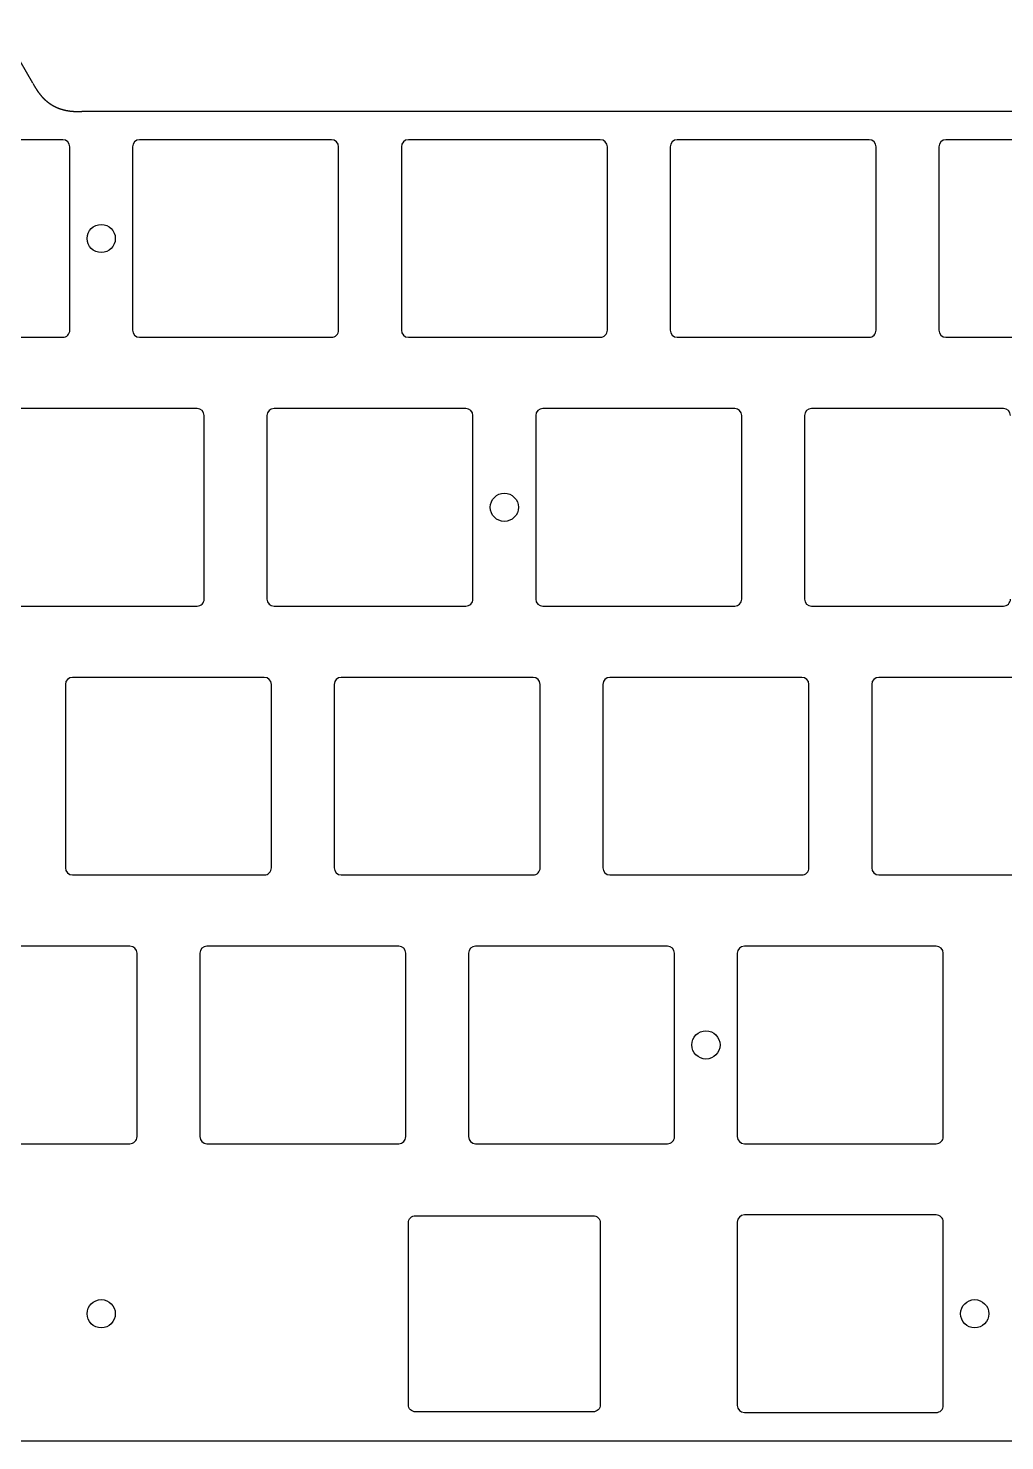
# Model space of a CAD drawing. Header units: millimetres. Extents: x -9 to 276, y -92 to 16.
# Drawn here: x 137.7 to 206.9, y -85.2 to 14.9 of the extents above; entities that cross this region are included whole.
import ezdxf

# ---------------------------------------------------------------- set-up
doc = ezdxf.new("R2010")
doc.units = ezdxf.units.MM
doc.layers.get('0').update_dxf_attribs({"linetype": 'CONTINUOUS'})
doc.layers.add('Edge.Cuts', color=53, linetype='CONTINUOUS', true_color=0xc8a339)

msp = doc.modelspace()

# ---------------------------------------------------------------- linework, layer by layer
for points in [[(165.15, -69.25), (177.75, -69.25, -0.4142135624), (178.25, -69.75), (178.25, -82.65, -0.4142135624), (177.75, -83.15), (165.15, -83.15, -0.4142135624), (164.65, -82.65), (164.65, -69.75, -0.4142135624)], [(187.9625, -69.7), (187.9625, -82.7, 0.4142123908), (188.4625, -83.2), (202.0625, -83.2, 0.4142135624), (202.5625, -82.7), (202.5625, -69.7, 0.4142135624), (202.0625, -69.2), (188.4625, -69.2, 0.4142123908)]]:
    msp.add_lwpolyline(points, format="xyb", close=True)
for centre in [(142.875, -76.2), (204.7875, -76.2)]:
    msp.add_circle(centre, 1)
at = {"layer": 'Edge.Cuts', "linetype": 'CONTINUOUS'}
for p, q in [((138.026537, 11), (135.774871, 14.9)), ((138.026537, 11), (138.048643, 10.961725)), ((138.048643, 10.961725), (138.070962, 10.923156)), ((138.070962, 10.923156), (138.082212, 10.903769)), ((138.082212, 10.903769), (138.093527, 10.884317)), ((138.093527, 10.884317), (138.104911, 10.864802)), ((138.104911, 10.864802), (138.116369, 10.845228)), ((138.116369, 10.845228), (138.127904, 10.825597)), ((138.127904, 10.825597), (138.13952, 10.805913)), ((138.13952, 10.805913), (138.151221, 10.786177)), ((138.151221, 10.786177), (138.163012, 10.766393)), ((138.163012, 10.766393), (138.174895, 10.746563)), ((138.174895, 10.746563), (138.186876, 10.726691)), ((138.186876, 10.726691), (138.198958, 10.706778)), ((138.198958, 10.706778), (138.211144, 10.686828)), ((138.211144, 10.686828), (138.223439, 10.666844)), ((138.223439, 10.666844), (138.229629, 10.656839)), ((138.229629, 10.656839), (138.235848, 10.646828)), ((138.235848, 10.646828), (138.242096, 10.636808)), ((138.242096, 10.636808), (138.248373, 10.626782)), ((138.248373, 10.626782), (138.254681, 10.61675)), ((138.254681, 10.61675), (138.261019, 10.606711)), ((138.261019, 10.606711), (138.267389, 10.596666)), ((138.267389, 10.596666), (138.27379, 10.586616)), ((138.27379, 10.586616), (138.280223, 10.576561)), ((138.280223, 10.576561), (138.286689, 10.566501)), ((138.286689, 10.566501), (138.293189, 10.556436)), ((138.293189, 10.556436), (138.299722, 10.546367)), ((138.299722, 10.546367), (138.306289, 10.536295)), ((138.306289, 10.536295), (138.312891, 10.526219)), ((138.312891, 10.526219), (138.319528, 10.51614)), ((138.319528, 10.51614), (138.3262, 10.506058)), ((138.3262, 10.506058), (138.332909, 10.495974)), ((138.332909, 10.495974), (138.339654, 10.485888)), ((138.339654, 10.485888), (138.346437, 10.4758)), ((138.346437, 10.4758), (138.353257, 10.465711)), ((138.353257, 10.465711), (138.360115, 10.45562)), ((138.360115, 10.45562), (138.367012, 10.445529)), ((138.367012, 10.445529), (138.373948, 10.435438)), ((138.373948, 10.435438), (138.380924, 10.425347)), ((138.380924, 10.425347), (138.38794, 10.415256)), ((138.38794, 10.415256), (138.394996, 10.405166)), ((138.394996, 10.405166), (138.402094, 10.395077)), ((138.402094, 10.395077), (138.409233, 10.384989)), ((138.409233, 10.384989), (138.416414, 10.374903)), ((138.416414, 10.374903), (138.423638, 10.36482)), ((138.423638, 10.36482), (138.430905, 10.354738)), ((138.430905, 10.354738), (138.438215, 10.34466)), ((138.438215, 10.34466), (138.44557, 10.334585)), ((138.44557, 10.334585), (138.452969, 10.324513)), ((138.452969, 10.324513), (138.460413, 10.314445)), ((138.460413, 10.314445), (138.467902, 10.304381)), ((138.467902, 10.304381), (138.475438, 10.294322)), ((138.475438, 10.294322), (138.48302, 10.284267)), ((138.48302, 10.284267), (138.49065, 10.274218)), ((138.49065, 10.274218), (138.498327, 10.264175)), ((138.498327, 10.264175), (138.506052, 10.254137)), ((138.506052, 10.254137), (138.513825, 10.244105)), ((138.513825, 10.244105), (138.521648, 10.234081)), ((138.521648, 10.234081), (138.52952, 10.224063)), ((138.52952, 10.224063), (138.537442, 10.214052)), ((138.537442, 10.214052), (138.545414, 10.204049)), ((138.545414, 10.204049), (138.553438, 10.194055)), ((138.553438, 10.194055), (138.561513, 10.184068)), ((138.561513, 10.184068), (138.56964, 10.17409)), ((138.56964, 10.17409), (138.577819, 10.164121)), ((138.577819, 10.164121), (138.586052, 10.154162)), ((138.586052, 10.154162), (138.594338, 10.144212)), ((138.594338, 10.144212), (138.602678, 10.134273)), ((138.602678, 10.134273), (138.611072, 10.124344)), ((138.611072, 10.124344), (138.619522, 10.114425)), ((138.619522, 10.114425), (138.628026, 10.104518)), ((138.628026, 10.104518), (138.636587, 10.094622)), ((138.636587, 10.094622), (138.645205, 10.084738)), ((138.645205, 10.084738), (138.653879, 10.074866)), ((138.653879, 10.074866), (138.662611, 10.065007)), ((138.662611, 10.065007), (138.6714, 10.055161)), ((138.6714, 10.055161), (138.680248, 10.045327)), ((138.680248, 10.045327), (138.689155, 10.035508)), ((138.689155, 10.035508), (138.698122, 10.025702)), ((138.698122, 10.025702), (138.707148, 10.01591)), ((138.707148, 10.01591), (138.716235, 10.006133)), ((138.716235, 10.006133), (138.725383, 9.996371)), ((138.725383, 9.996371), (138.734592, 9.986624)), ((138.734592, 9.986624), (138.743863, 9.976893)), ((138.743863, 9.976893), (138.753196, 9.967178)), ((138.753196, 9.967178), (138.762593, 9.957479)), ((138.762593, 9.957479), (138.772052, 9.947796)), ((138.772052, 9.947796), (138.781576, 9.938131)), ((138.781576, 9.938131), (138.791164, 9.928483)), ((138.791164, 9.928483), (138.800817, 9.918853)), ((138.800817, 9.918853), (138.810535, 9.909241)), ((138.810535, 9.909241), (138.820319, 9.899647)), ((138.820319, 9.899647), (138.830169, 9.890072)), ((138.830169, 9.890072), (138.840087, 9.880516)), ((138.840087, 9.880516), (138.850071, 9.87098)), ((138.850071, 9.87098), (138.860124, 9.861463)), ((138.860124, 9.861463), (138.870245, 9.851966)), ((138.870245, 9.851966), (138.880434, 9.84249)), ((138.880434, 9.84249), (138.890693, 9.833035)), ((138.890693, 9.833035), (138.901022, 9.823601)), ((138.901022, 9.823601), (138.911421, 9.814188)), ((138.911421, 9.814188), (138.921891, 9.804797)), ((138.921891, 9.804797), (138.932433, 9.795429)), ((138.932433, 9.795429), (138.943046, 9.786083)), ((138.943046, 9.786083), (138.953731, 9.77676)), ((138.953731, 9.77676), (138.96449, 9.76746)), ((138.96449, 9.76746), (138.975321, 9.758183)), ((138.975321, 9.758183), (138.986226, 9.748931)), ((138.986226, 9.748931), (138.997206, 9.739703)), ((138.997206, 9.739703), (139.003256, 9.734655)), ((139.003256, 9.734655), (139.009318, 9.729623)), ((139.009318, 9.729623), (139.015391, 9.724608)), ((139.015391, 9.724608), (139.021476, 9.71961)), ((139.021476, 9.71961), (139.027572, 9.714627)), ((139.027572, 9.714627), (139.033679, 9.709662)), ((139.033679, 9.709662), (139.039798, 9.704712)), ((139.039798, 9.704712), (139.045929, 9.69978)), ((139.045929, 9.69978), (139.052071, 9.694863)), ((139.052071, 9.694863), (139.058224, 9.689964)), ((139.058224, 9.689964), (139.064388, 9.68508)), ((139.064388, 9.68508), (139.070564, 9.680214)), ((139.070564, 9.680214), (139.076751, 9.675364)), ((139.076751, 9.675364), (139.082949, 9.67053)), ((139.082949, 9.67053), (139.089159, 9.665713)), ((139.089159, 9.665713), (139.09538, 9.660913)), ((139.09538, 9.660913), (139.101612, 9.656129)), ((139.101612, 9.656129), (139.107855, 9.651362)), ((139.107855, 9.651362), (139.114109, 9.646612)), ((139.114109, 9.646612), (139.120375, 9.641878)), ((139.120375, 9.641878), (139.126651, 9.637161)), ((139.126651, 9.637161), (139.132939, 9.632461)), ((139.132939, 9.632461), (139.139237, 9.627777)), ((139.139237, 9.627777), (139.145547, 9.62311)), ((139.145547, 9.62311), (139.151868, 9.61846)), ((139.151868, 9.61846), (139.158199, 9.613827)), ((139.158199, 9.613827), (139.164542, 9.60921)), ((139.164542, 9.60921), (139.170895, 9.604611)), ((139.170895, 9.604611), (139.17726, 9.600028)), ((139.17726, 9.600028), (139.183635, 9.595461)), ((139.183635, 9.595461), (139.190021, 9.590912)), ((139.190021, 9.590912), (139.196418, 9.586379)), ((139.196418, 9.586379), (139.202826, 9.581864)), ((139.202826, 9.581864), (139.209244, 9.577365)), ((139.209244, 9.577365), (139.215673, 9.572883)), ((139.215673, 9.572883), (139.222113, 9.568418)), ((139.222113, 9.568418), (139.228564, 9.56397)), ((139.228564, 9.56397), (139.235025, 9.559539)), ((139.235025, 9.559539), (139.241497, 9.555124)), ((139.241497, 9.555124), (139.24798, 9.550727)), ((139.24798, 9.550727), (139.254473, 9.546347)), ((139.254473, 9.546347), (139.260977, 9.541983)), ((139.260977, 9.541983), (139.267492, 9.537637)), ((139.267492, 9.537637), (139.274017, 9.533308)), ((139.274017, 9.533308), (139.280552, 9.528995)), ((139.280552, 9.528995), (139.287098, 9.5247)), ((139.287098, 9.5247), (139.293655, 9.520422)), ((139.293655, 9.520422), (139.300222, 9.516161)), ((139.300222, 9.516161), (139.306799, 9.511917)), ((139.306799, 9.511917), (139.313387, 9.50769)), ((139.313387, 9.50769), (139.319985, 9.50348)), ((139.319985, 9.50348), (139.326593, 9.499287)), ((139.326593, 9.499287), (139.333212, 9.495111)), ((139.333212, 9.495111), (139.339841, 9.490953)), ((139.339841, 9.490953), (139.34648, 9.486812)), ((139.34648, 9.486812), (139.35313, 9.482687)), ((139.35313, 9.482687), (139.35979, 9.47858)), ((139.35979, 9.47858), (139.36646, 9.474491)), ((139.36646, 9.474491), (139.37314, 9.470418)), ((139.37314, 9.470418), (139.37983, 9.466363)), ((139.37983, 9.466363), (139.386531, 9.462325)), ((139.386531, 9.462325), (139.393241, 9.458304)), ((139.393241, 9.458304), (139.399962, 9.454301)), ((139.399962, 9.454301), (139.406693, 9.450314)), ((139.406693, 9.450314), (139.413433, 9.446346)), ((139.413433, 9.446346), (139.420184, 9.442394)), ((139.420184, 9.442394), (139.426945, 9.43846)), ((139.426945, 9.43846), (139.433716, 9.434543)), ((139.433716, 9.434543), (139.440496, 9.430643)), ((139.440496, 9.430643), (139.447287, 9.426761)), ((139.447287, 9.426761), (139.454087, 9.422896)), ((139.454087, 9.422896), (139.460898, 9.419049)), ((139.460898, 9.419049), (139.467718, 9.415219)), ((139.467718, 9.415219), (139.474548, 9.411406)), ((139.474548, 9.411406), (139.481387, 9.407611)), ((139.481387, 9.407611), (139.488237, 9.403834)), ((139.488237, 9.403834), (139.495096, 9.400073)), ((139.495096, 9.400073), (139.501965, 9.396331)), ((139.501965, 9.396331), (139.508844, 9.392606)), ((139.508844, 9.392606), (139.515732, 9.388898)), ((139.515732, 9.388898), (139.52263, 9.385208)), ((139.52263, 9.385208), (139.529538, 9.381535)), ((139.529538, 9.381535), (139.536455, 9.37788)), ((139.536455, 9.37788), (139.543382, 9.374242)), ((139.543382, 9.374242), (139.550318, 9.370622)), ((139.550318, 9.370622), (139.557264, 9.36702)), ((139.557264, 9.36702), (139.564219, 9.363435)), ((139.564219, 9.363435), (139.571184, 9.359868)), ((139.571184, 9.359868), (139.578158, 9.356319)), ((139.578158, 9.356319), (139.585142, 9.352787)), ((139.585142, 9.352787), (139.592135, 9.349273)), ((139.592135, 9.349273), (139.599137, 9.345776)), ((139.599137, 9.345776), (139.606149, 9.342297)), ((139.606149, 9.342297), (139.61317, 9.338836)), ((139.61317, 9.338836), (139.620201, 9.335392)), ((139.620201, 9.335392), (139.627241, 9.331967)), ((139.627241, 9.331967), (139.63429, 9.328559)), ((139.63429, 9.328559), (139.641348, 9.325169)), ((139.641348, 9.325169), (139.648415, 9.321796)), ((139.648415, 9.321796), (139.655492, 9.318441)), ((139.655492, 9.318441), (139.662578, 9.315104)), ((139.662578, 9.315104), (139.669673, 9.311785)), ((139.669673, 9.311785), (139.676777, 9.308484)), ((139.676777, 9.308484), (139.68389, 9.305201)), ((139.68389, 9.305201), (139.691012, 9.301935)), ((139.691012, 9.301935), (139.698144, 9.298687)), ((139.698144, 9.298687), (139.705284, 9.295457)), ((139.705284, 9.295457), (139.712433, 9.292245)), ((139.712433, 9.292245), (139.719591, 9.289051)), ((139.719591, 9.289051), (139.726759, 9.285875)), ((139.726759, 9.285875), (139.733935, 9.282717)), ((139.733935, 9.282717), (139.74112, 9.279577)), ((139.74112, 9.279577), (139.748314, 9.276454)), ((139.748314, 9.276454), (139.755516, 9.27335)), ((139.755516, 9.27335), (139.762728, 9.270263)), ((139.762728, 9.270263), (139.769948, 9.267195)), ((139.769948, 9.267195), (139.777177, 9.264145)), ((139.777177, 9.264145), (139.784415, 9.261112)), ((139.784415, 9.261112), (139.791662, 9.258098)), ((139.791662, 9.258098), (139.798917, 9.255101)), ((139.798917, 9.255101), (139.806181, 9.252123)), ((139.806181, 9.252123), (139.813454, 9.249163)), ((139.813454, 9.249163), (139.820735, 9.246221)), ((139.820735, 9.246221), (139.828025, 9.243297)), ((139.828025, 9.243297), (139.835323, 9.240391)), ((139.835323, 9.240391), (139.842631, 9.237503)), ((139.842631, 9.237503), (139.849946, 9.234633)), ((139.849946, 9.234633), (139.85727, 9.231782)), ((139.85727, 9.231782), (139.864603, 9.228948)), ((139.864603, 9.228948), (139.871944, 9.226133)), ((139.871944, 9.226133), (139.879293, 9.223336)), ((139.879293, 9.223336), (139.886651, 9.220557)), ((139.886651, 9.220557), (139.894017, 9.217797)), ((139.894017, 9.217797), (139.901392, 9.215054)), ((139.901392, 9.215054), (139.908775, 9.21233)), ((139.908775, 9.21233), (139.916166, 9.209625)), ((139.916166, 9.209625), (139.923566, 9.206937)), ((139.923566, 9.206937), (139.930974, 9.204268)), ((139.930974, 9.204268), (139.93839, 9.201617)), ((139.93839, 9.201617), (139.945814, 9.198984)), ((139.945814, 9.198984), (139.953247, 9.196369)), ((139.953247, 9.196369), (139.960687, 9.193773)), ((139.960687, 9.193773), (139.968136, 9.191196)), ((139.968136, 9.191196), (139.975593, 9.188636)), ((139.975593, 9.188636), (139.983058, 9.186095)), ((139.983058, 9.186095), (139.990531, 9.183572)), ((139.990531, 9.183572), (139.998013, 9.181068)), ((139.998013, 9.181068), (140.005502, 9.178582)), ((140.005502, 9.178582), (140.012999, 9.176115)), ((140.012999, 9.176115), (140.020504, 9.173666)), ((140.020504, 9.173666), (140.028017, 9.171235)), ((140.028017, 9.171235), (140.035539, 9.168823)), ((140.035539, 9.168823), (140.043068, 9.16643)), ((140.043068, 9.16643), (140.050605, 9.164055)), ((140.050605, 9.164055), (140.05126, 9.163849)), ((140.05126, 9.163849), (140.066331, 9.159166)), ((140.066331, 9.159166), (140.081436, 9.154556)), ((140.081436, 9.154556), (140.096576, 9.150018)), ((140.096576, 9.150018), (140.111753, 9.145553)), ((140.111753, 9.145553), (140.126966, 9.14116)), ((140.126966, 9.14116), (140.142218, 9.136839)), ((140.142218, 9.136839), (140.157509, 9.13259)), ((140.157509, 9.13259), (140.172842, 9.128412)), ((140.172842, 9.128412), (140.188216, 9.124305)), ((140.188216, 9.124305), (140.203635, 9.120269)), ((140.203635, 9.120269), (140.219098, 9.116303)), ((140.219098, 9.116303), (140.234608, 9.112408)), ((140.234608, 9.112408), (140.250166, 9.108583)), ((140.250166, 9.108583), (140.265773, 9.104828)), ((140.265773, 9.104828), (140.281431, 9.101143)), ((140.281431, 9.101143), (140.297143, 9.097527)), ((140.297143, 9.097527), (140.312909, 9.09398)), ((140.312909, 9.09398), (140.328731, 9.090502)), ((140.328731, 9.090502), (140.344612, 9.087093)), ((140.344612, 9.087093), (140.360553, 9.083752)), ((140.360553, 9.083752), (140.376556, 9.08048)), ((140.376556, 9.08048), (140.392624, 9.077276)), ((140.392624, 9.077276), (140.408759, 9.074139)), ((140.408759, 9.074139), (140.424962, 9.071071)), ((140.424962, 9.071071), (140.441237, 9.06807)), ((140.441237, 9.06807), (140.457586, 9.065136)), ((140.457586, 9.065136), (140.474012, 9.06227)), ((140.474012, 9.06227), (140.490517, 9.05947)), ((140.490517, 9.05947), (140.507104, 9.056737)), ((140.507104, 9.056737), (140.523778, 9.054071)), ((140.523778, 9.054071), (140.54054, 9.051471)), ((140.54054, 9.051471), (140.557394, 9.048938)), ((140.557394, 9.048938), (140.574344, 9.04647)), ((140.574344, 9.04647), (140.591394, 9.044069)), ((140.591394, 9.044069), (140.608549, 9.041733)), ((140.608549, 9.041733), (140.625811, 9.039462)), ((140.625811, 9.039462), (140.643186, 9.037257)), ((140.643186, 9.037257), (140.660679, 9.035118)), ((140.660679, 9.035118), (140.678296, 9.033043)), ((140.678296, 9.033043), (140.696041, 9.031033)), ((140.696041, 9.031033), (140.71392, 9.029088)), ((140.71392, 9.029088), (140.731941, 9.027208)), ((140.731941, 9.027208), (140.750111, 9.025391)), ((140.750111, 9.025391), (140.768436, 9.02364)), ((140.768436, 9.02364), (140.786925, 9.021952)), ((140.786925, 9.021952), (140.805586, 9.020328)), ((140.805586, 9.020328), (140.82443, 9.018769)), ((140.82443, 9.018769), (140.843468, 9.017272)), ((140.843468, 9.017272), (140.862709, 9.01584)), ((140.862709, 9.01584), (140.882168, 9.014471)), ((140.882168, 9.014471), (140.901858, 9.013165)), ((140.901858, 9.013165), (140.921795, 9.011922)), ((140.921795, 9.011922), (140.941996, 9.010742)), ((140.941996, 9.010742), (140.962482, 9.009624)), ((140.962482, 9.009624), (140.983272, 9.00857)), ((140.983272, 9.00857), (141.004394, 9.007577)), ((141.004394, 9.007577), (141.025875, 9.006648)), ((141.025875, 9.006648), (141.047749, 9.00578)), ((141.047749, 9.00578), (141.070053, 9.004974)), ((141.070053, 9.004974), (141.092833, 9.00423)), ((141.092833, 9.00423), (141.116143, 9.003547)), ((141.116143, 9.003547), (141.140048, 9.002926)), ((141.140048, 9.002926), (141.164625, 9.002365)), ((141.164625, 9.002365), (141.189976, 9.001866)), ((141.189976, 9.001866), (141.216227, 9.001427)), ((141.216227, 9.001427), (141.243544, 9.001048)), ((141.243544, 9.001048), (141.272153, 9.00073)), ((141.272153, 9.00073), (141.30238, 9.00047)), ((141.30238, 9.00047), (141.334715, 9.000269)), ((141.334715, 9.000269), (141.369972, 9.000126)), ((141.369972, 9.000126), (141.409709, 9.000038)), ((141.409709, 9.000038), (141.457742, 9.000003)), ((141.457742, 9.000003), (141.490638, 9)), ((229.984361, 9), (141.490638, 9)), ((140.15, 7), (126.55, 7)), ((140.65, -6.5), (140.65, 6.5)), ((145.1, 6.5), (145.1, -6.5)), ((159.2, 7), (145.6, 7)), ((159.7, -6.5), (159.7, 6.5)), ((164.15, 6.5), (164.15, -6.5)), ((178.25, 7), (164.65, 7)), ((178.75, -6.5), (178.75, 6.5)), ((183.2, 6.5), (183.2, -6.5)), ((197.3, 7), (183.7, 7)), ((197.8, -6.5), (197.8, 6.5)), ((202.25, 6.5), (202.25, -6.5)), ((216.35, 7), (202.75, 7)), ((126.55, -7), (140.15, -7)), ((145.6, -7), (159.2, -7)), ((164.65, -7), (178.25, -7)), ((183.7, -7), (197.3, -7)), ((202.75, -7), (216.35, -7)), ((149.675, -12.05), (136.075, -12.05)), ((150.175, -25.55), (150.175, -12.55)), ((154.625, -12.55), (154.625, -25.55)), ((168.725, -12.05), (155.125, -12.05)), ((169.225, -25.55), (169.225, -12.55)), ((173.675, -12.55), (173.675, -25.55)), ((187.775, -12.05), (174.175, -12.05)), ((188.275, -25.55), (188.275, -12.55)), ((192.725, -12.55), (192.725, -25.55)), ((206.825, -12.05), (193.225, -12.05)), ((136.075, -26.05), (149.675, -26.05)), ((155.125, -26.05), (168.725, -26.05)), ((174.175, -26.05), (187.775, -26.05)), ((193.225, -26.05), (206.825, -26.05)), ((140.3375, -31.6), (140.3375, -44.6)), ((154.4375, -31.1), (140.8375, -31.1)), ((154.9375, -44.6), (154.9375, -31.6)), ((159.3875, -31.6), (159.3875, -44.6)), ((173.4875, -31.1), (159.8875, -31.1)), ((173.9875, -44.6), (173.9875, -31.6)), ((178.4375, -31.6), (178.4375, -44.6)), ((192.5375, -31.1), (178.9375, -31.1)), ((193.0375, -44.6), (193.0375, -31.6)), ((197.4875, -31.6), (197.4875, -44.6)), ((211.5875, -31.1), (197.9875, -31.1)), ((140.8375, -45.1), (154.4375, -45.1)), ((159.8875, -45.1), (173.4875, -45.1)), ((178.9375, -45.1), (192.5375, -45.1)), ((197.9875, -45.1), (211.5875, -45.1)), ((144.9125, -50.15), (131.3125, -50.15)), ((145.4125, -63.65), (145.4125, -50.65)), ((149.8625, -50.65), (149.8625, -63.65)), ((163.9625, -50.15), (150.3625, -50.15)), ((164.4625, -63.65), (164.4625, -50.65)), ((168.9125, -50.65), (168.9125, -63.65)), ((183.0125, -50.15), (169.4125, -50.15)), ((183.5125, -63.65), (183.5125, -50.65)), ((187.9625, -50.65), (187.9625, -63.65)), ((202.0625, -50.15), (188.4625, -50.15)), ((202.5625, -63.65), (202.5625, -50.65)), ((131.3125, -64.15), (144.9125, -64.15)), ((150.3625, -64.15), (163.9625, -64.15)), ((169.4125, -64.15), (183.0125, -64.15)), ((188.4625, -64.15), (202.0625, -64.15)), ((48.621888, -85.2), (218.078111, -85.2))]:
    msp.add_line(p, q, dxfattribs=at)
at = {"layer": 'Edge.Cuts'}
for centre in [(142.875, 0), (171.45, -19.05), (185.7375, -57.15)]:
    msp.add_circle(centre, 1, dxfattribs=at)
for centre, radius, start, end in [((140.15, 6.5), 0.5, 0, 90), ((145.6001, 6.4999), 0.5001, 90.01145499, 179.98854314), ((159.2, 6.5), 0.5, 0, 90), ((164.6501, 6.4999), 0.5001, 90.01145499, 179.98854314), ((178.25, 6.5), 0.5, 0, 90), ((183.7001, 6.4999), 0.5001, 90.01145499, 179.98854314), ((197.3, 6.5), 0.5, 0, 90), ((202.7501, 6.4999), 0.5001, 90.01145499, 179.98854314), ((140.1501, -6.5001), 0.4999, -90.01146333, 0.01146145), ((145.6, -6.5), 0.5, -180, -90), ((159.2001, -6.5001), 0.4999, -90.01146333, 0.01146145), ((164.65, -6.5), 0.5, -180, -90), ((178.2501, -6.5001), 0.4999, -90.01146333, 0.01146145), ((183.7, -6.5), 0.5, -180, -90), ((197.3001, -6.5001), 0.4999, -90.01146333, 0.01146145), ((202.75, -6.5), 0.5, -180, -90), ((149.675, -12.55), 0.5, 0, 90), ((155.1251, -12.5501), 0.5001, 90.01145499, 179.98854314), ((168.725, -12.55), 0.5, 0, 90), ((174.1751, -12.5501), 0.5001, 90.01145499, 179.98854314), ((187.775, -12.55), 0.5, 0, 90), ((193.2251, -12.5501), 0.5001, 90.01145499, 179.98854314), ((206.825, -12.55), 0.5, 0, 90), ((149.6751, -25.5501), 0.4999, -90.01146333, 0.01146145), ((155.125, -25.55), 0.5, -180, -90), ((168.7251, -25.5501), 0.4999, -90.01146333, 0.01146145), ((174.175, -25.55), 0.5, -180, -90), ((187.7751, -25.5501), 0.4999, -90.01146333, 0.01146145), ((193.225, -25.55), 0.5, -180, -90), ((206.8251, -25.5501), 0.4999, -90.01146333, 0.01146145), ((140.8376, -31.6001), 0.5001, 90.01145499, 179.98854314), ((154.4375, -31.6), 0.5, 0, 90), ((159.8876, -31.6001), 0.5001, 90.01145499, 179.98854314), ((173.4875, -31.6), 0.5, 0, 90), ((178.9376, -31.6001), 0.5001, 90.01145499, 179.98854314), ((192.5375, -31.6), 0.5, 0, 90), ((197.9876, -31.6001), 0.5001, 90.01145499, 179.98854314), ((140.8375, -44.6), 0.5, -180, -90), ((154.4376, -44.6001), 0.4999, -90.01146333, 0.01146145), ((159.8875, -44.6), 0.5, -180, -90), ((173.4876, -44.6001), 0.4999, -90.01146333, 0.01146145), ((178.9375, -44.6), 0.5, -180, -90), ((192.5376, -44.6001), 0.4999, -90.01146333, 0.01146145), ((197.9875, -44.6), 0.5, -180, -90), ((144.9125, -50.65), 0.5, 0, 90), ((150.3626, -50.6501), 0.5001, 90.01145499, 179.98854314), ((163.9625, -50.65), 0.5, 0, 90), ((169.4126, -50.6501), 0.5001, 90.01145499, 179.98854314), ((183.0125, -50.65), 0.5, 0, 90), ((188.4626, -50.6501), 0.5001, 90.01145499, 179.98854314), ((202.0625, -50.65), 0.5, 0, 90), ((144.9126, -63.6501), 0.4999, -90.01146333, 0.01146145), ((150.3625, -63.65), 0.5, -180, -90), ((163.9626, -63.6501), 0.4999, -90.01146333, 0.01146145), ((169.4125, -63.65), 0.5, -180, -90), ((183.0126, -63.6501), 0.4999, -90.01146333, 0.01146145), ((188.4625, -63.65), 0.5, -180, -90), ((202.0626, -63.6501), 0.4999, -90.01146333, 0.01146145)]:
    msp.add_arc(centre, radius, start, end, dxfattribs=at)

doc.saveas('drawing.dxf')
